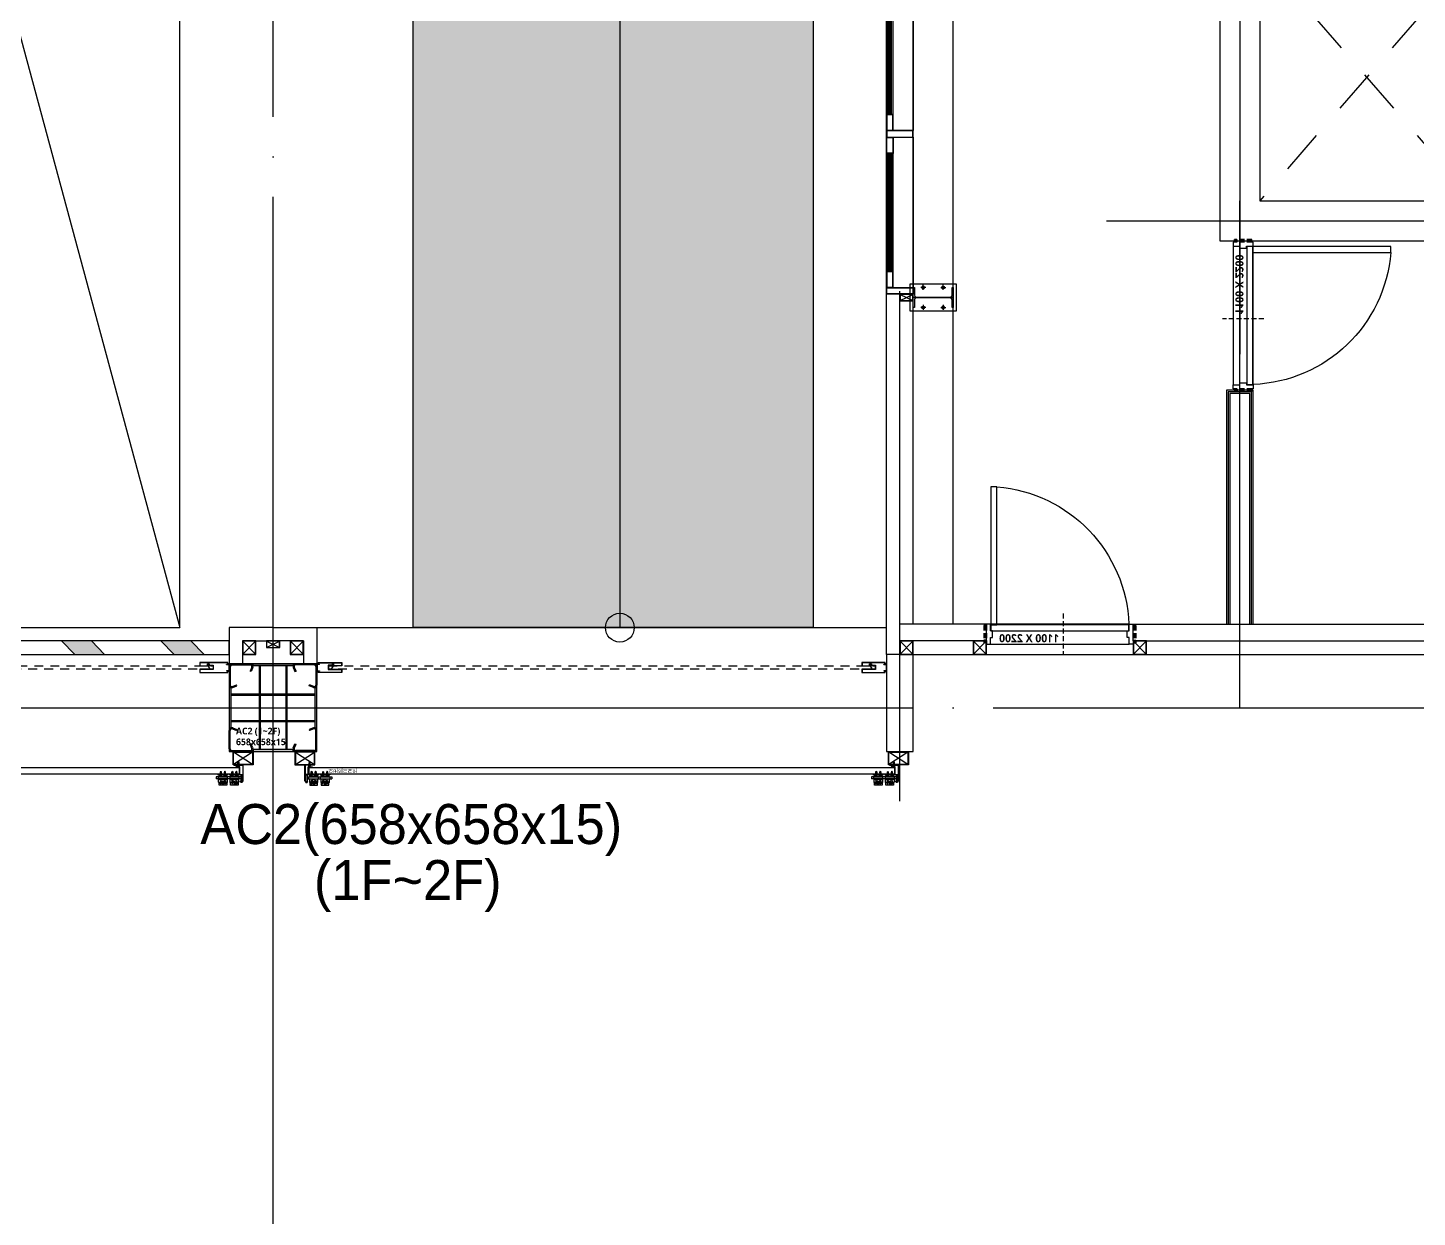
# Model space of a CAD drawing. Header units: millimetres. Extents: x -47382 to 204618, y -51045 to 127155.
# Drawn here: x 67161 to 77579, y 47552 to 56467 of the extents above; entities that cross this region are included whole.
import ezdxf
from ezdxf.enums import TextEntityAlignment as Align

# ---------------------------------------------------------------- set-up
doc = ezdxf.new("R2010")
doc.units = ezdxf.units.MM
doc.header["$LTSCALE"] = 300
doc.header["$MEASUREMENT"] = 0
for name, pattern in [('AF_01_Xref_PLAN_REV_01$0$HID', [2.3, 1.5, -0.8]), ('CEN', [62, 60, -1, 0, -1]), ('HID', [2, 1.1, -0.9]), ('HIDDEN2', [0.1875, 0.125, -0.0625])]:
    doc.linetypes.add(name, pattern=pattern)
doc.layers.get('0').update_dxf_attribs({"linetype": 'CONTINUOUS'})
doc.layers.get('Defpoints').update_dxf_attribs({"color": 153, "linetype": 'CONTINUOUS'})
for name, color, linetype in [('1', 7, 'CONTINUOUS'), ('6', 6, 'CONTINUOUS'), ('A-CEN', 1, 'CEN'), ('A-DOOR', 4, 'CONTINUOUS'), ('A-DOOR-JAMB', 4, 'CONTINUOUS'), ('A-DOOR-SILL', 8, 'CONTINUOUS'), ('A-DOOR-SWING', 8, 'CONTINUOUS'), ('A-FLOR-FLIN-TYP2', 8, 'CONTINUOUS'), ('A-FLOR-GW', 6, 'CONTINUOUS'), ('A-FLOR-PANL', 6, 'CONTINUOUS'), ('A-FLOR-STRA-ETC', 7, 'CONTINUOUS'), ('A-FLOR-STRA-MAIN', 4, 'CONTINUOUS'), ('A-FLOR-STRA-SUB', 9, 'CONTINUOUS'), ('A-FLOR-STUD', 9, 'CONTINUOUS'), ('A-PS-HID', 5, 'HID'), ('A-ST-AXIS-CEN', 252, 'CEN'), ('A-ST-COL', 2, 'CONTINUOUS'), ('A-ST-CONC', 2, 'CONTINUOUS'), ('A-WALL-DRY1', 7, 'CONTINUOUS'), ('A-WIN', 4, 'CONTINUOUS'), ('AA-PARK-CAR4(B)', 5, 'CONTINUOUS'), ('AF_01_Xref_PLAN_REV_01$0$_시설물', 9, 'CONTINUOUS'), ('AF_01_Xref_PLAN_REV_01$0$DF', 7, 'CONTINUOUS'), ('Bound', 9, 'CONTINUOUS'), ('ELE2', 3, 'CONTINUOUS'), ('OVERHEAD DOOR - 1', 4, 'HID'), ('SS-PLATE', 32, 'CONTINUOUS'), ('STEEL', 2, 'CONTINUOUS'), ('XREF-PLAN$0$A-STEEL', 7, 'CONTINUOUS'), ('도크램프', 254, 'CONTINUOUS'), ('방화셔터', 11, 'HID')]:
    doc.layers.add(name, color=color, linetype=linetype)
doc.layers.add('A-ANNO-NPLT', color=129, linetype='CONTINUOUS', plot=False)
doc.layers.add('Defpoint', color=161, linetype='CONTINUOUS', plot=False)
doc.styles.add('AF_01_Xref_PLAN_REV_01$0$TEXT', font='')
doc.styles.add('SH_대대리576', font='NanumGothicBold.ttf')
doc.styles.add('SHP-나눔bo', font='')
doc.styles.add('돋움', font='')
doc.styles.get('AF_01_Xref_PLAN_REV_01$0$TEXT').set_extended_font_data('NanumGothic', bold=True)
doc.styles.get('SHP-나눔bo').set_extended_font_data('NanumGothic', bold=True)
doc.styles.get('돋움').set_extended_font_data('Dotum')

# ---------------------------------------------------------------- blocks, each defined once
blk = doc.blocks.new('_P대형')
at = {"layer": 'AA-PARK-CAR4(B)'}
blk.add_line((-150, -1500), (-3250, -13000), dxfattribs=at)
blk.add_lwpolyline([(-150, -1500), (-150, -13000), (-3250, -13000), (-3250, -1500)], close=True, dxfattribs=at)
blk = doc.blocks.new('AF_01_Xref_PLAN_REV_01$0$OHD-BOLT')
at = {"layer": 'AF_01_Xref_PLAN_REV_01$0$DF', "color": 9}
for p, q in [((-5, -35), (-5, -31)), ((5, -31), (-5, -31)), ((4, -35), (-4, -35)), ((-3, -5), (-3, -9)), ((-3, -10), (-3, -11)), ((-3, -12), (-3, -13)), ((-3, -14), (-3, -15)), ((-3, -15), (-3, -16)), ((-3, -17), (-3, -18)), ((-3, -19), (-3, -20)), ((-3, -21), (-3, -22)), ((-3, -23), (-3, -24)), ((-3, -25), (-3, -26)), ((-3, -26), (-3, -27)), ((-3, -35), (-3, -31)), ((3, -5), (3, -8)), ((3, -9), (3, -10)), ((3, -11), (3, -12)), ((3, -13), (3, -14)), ((3, -15), (3, -16)), ((3, -16), (3, -17)), ((3, -18), (3, -19)), ((3, -20), (3, -21)), ((3, -22), (3, -23)), ((3, -24), (3, -25)), ((3, -26), (3, -27)), ((3, -35), (3, -31)), ((5, -35), (5, -31))]:
    blk.add_line(p, q, dxfattribs=at)
at = {"layer": 'AF_01_Xref_PLAN_REV_01$0$DF', "color": 10}
for p, q in [((4, -8), (-4, -12)), ((-1, -9), (-4, -10)), ((4, -10), (-4, -14)), ((4, -12), (-4, -15)), ((4, -14), (-4, -17)), ((4, -16), (-4, -19)), ((4, -17), (-4, -21)), ((4, -19), (-4, -23)), ((4, -21), (-4, -25)), ((4, -23), (-4, -26)), ((4, -25), (-2, -27))]:
    blk.add_line(p, q, dxfattribs=at)
at = {"layer": 'AF_01_Xref_PLAN_REV_01$0$DF', "color": 9}
for points in [[(-3, -5), (0, 0), (3, -5)], [(3, -7), (-1, -9), (-3, -7), (-1, -5), (0, 0)], [(-3, -10), (-4, -10), (-3, -11)], [(-3, -12), (-4, -12), (-3, -12)], [(-3, -14), (-4, -14), (-3, -14)], [(-3, -16), (-4, -15), (-3, -16)], [(-3, -18), (-4, -17), (-3, -18)], [(-3, -19), (-4, -19), (-3, -20)], [(-3, -21), (-4, -21), (-3, -22)], [(-3, -23), (-4, -23), (-3, -23)], [(-3, -25), (-4, -25), (-3, -25)], [(-3, -27), (-4, -26), (-3, -27)], [(-3, -27), (3, -25), (4, -25), (3, -26), (-1, -27)], [(3, -8), (4, -8), (3, -7)], [(3, -8), (4, -8), (3, -7)], [(3, -10), (4, -10), (3, -9)], [(3, -10), (4, -10), (3, -9)], [(3, -12), (4, -12), (3, -11)], [(3, -12), (4, -12), (3, -11)], [(3, -13), (4, -14), (3, -13)], [(3, -13), (4, -14), (3, -13)], [(3, -15), (4, -16), (3, -15)], [(3, -15), (4, -16), (3, -15)], [(3, -17), (4, -17), (3, -17)], [(3, -17), (4, -17), (3, -17)], [(3, -19), (4, -19), (3, -18)], [(3, -19), (4, -19), (3, -18)], [(3, -21), (4, -21), (3, -20)], [(3, -21), (4, -21), (3, -20)], [(3, -23), (4, -23), (3, -22)], [(3, -23), (4, -23), (3, -22)], [(3, -24), (4, -25), (3, -24)]]:
    blk.add_lwpolyline(points, dxfattribs=at)
for points in [[(-9, -28), (9, -28), (9, -27), (-9, -27)], [(-4, -31), (4, -31), (9, -28), (-9, -28)], [(-4, -12), (-3, -11), (3, -8), (4, -8), (3, -9), (-3, -12)], [(-4, -10), (-3, -9), (-2, -9), (-1, -9), (-2, -9), (-3, -10)], [(-4, -14), (-3, -13), (3, -10), (4, -10), (3, -11), (-3, -14)], [(-4, -15), (-3, -15), (3, -12), (4, -12), (3, -13), (-3, -15)], [(-4, -17), (-3, -16), (3, -14), (4, -14), (3, -15), (-3, -17)], [(-4, -19), (-3, -18), (3, -16), (4, -16), (3, -16), (-3, -19)], [(-4, -21), (-3, -20), (3, -17), (4, -17), (3, -18), (-3, -21)], [(-4, -23), (-3, -22), (3, -19), (4, -19), (3, -20), (-3, -23)], [(-4, -25), (-3, -24), (3, -21), (4, -21), (3, -22), (-3, -25)], [(-4, -26), (-3, -26), (3, -23), (4, -23), (3, -24), (-3, -26)]]:
    blk.add_lwpolyline(points, close=True, dxfattribs=at)
for centre, radius, start, end in [((-4, -33), 1.86, 226.9662, 313.0338), ((0, -28), 7.61, 249.1195, 290.8805), ((4, -33), 1.86, 226.9662, 313.0338)]:
    blk.add_arc(centre, radius, start, end, dxfattribs=at)
blk = doc.blocks.new('AF_01_Xref_PLAN_REV_01$0$OHD-UNIT_01')
at = {"layer": 'AF_01_Xref_PLAN_REV_01$0$DF', "color": 6}
for p, q in [((6, -36), (6, -36)), ((16, -47), (16, -60)), ((16, -47), (16, -60)), ((20, -47), (20, -60)), ((20, -47), (20, -60)), ((30, -53), (30, -79)), ((40, -53), (40, -79)), ((50, -47), (50, -60)), ((50, -47), (50, -60)), ((54, -47), (54, -60)), ((54, -47), (54, -60)), ((64, -36), (64, -36))]:
    blk.add_line(p, q, dxfattribs=at)
for points in [[(0, 0), (70, 0), (70, -2), (0, -2)], [(6, -2), (64, -2), (64, -17), (6, -17)]]:
    blk.add_lwpolyline(points, close=True, dxfattribs=at)
blk.add_lwpolyline([(70, -17, -0.032432), (70, -36), (0, -36, -0.032432), (0, -17)], format="xyb", close=True, dxfattribs=at)
blk.add_lwpolyline([(54, -60), (66, -60), (67, -59), (67, -37, 0.374279), (66, -36), (59, -36), (11, -36), (4, -36, 0.374279), (3, -37), (3, -59)], format="xyb", dxfattribs=at)
for points in [[(16, -59), (3, -59), (4, -60), (16, -60)], [(6, -60), (6, -80), (64, -80), (64, -60)], [(20, -60), (30, -60), (30, -52)], [(30, -59), (20, -59)], [(40, -52), (40, -60), (50, -60)], [(50, -59), (40, -59)], [(67, -59), (54, -59)]]:
    blk.add_lwpolyline(points, dxfattribs=at)
at = {"layer": 'AF_01_Xref_PLAN_REV_01$0$DF', "color": 9}
for points in [[(15, -17), (15, -14), (21, -14), (21, -17)], [(15, -17), (15, -15), (21, -15), (21, -17)], [(15, -60), (15, -70), (21, -70), (21, -60)], [(15, -60), (15, -70), (21, -70), (21, -60)], [(55, -17), (55, -14), (49, -14), (49, -17)], [(55, -17), (55, -15), (49, -15), (49, -17)], [(55, -60), (55, -70), (49, -70), (49, -60)], [(55, -60), (55, -70), (49, -70), (49, -60)]]:
    blk.add_lwpolyline(points, dxfattribs=at)
at = {"layer": 'AF_01_Xref_PLAN_REV_01$0$DF', "color": 6}
for radius in [9, 8.5]:
    blk.add_circle((35, -45), radius, dxfattribs=at)
for centre, radius, start, end in [((18, -47), 2, 0, 180), ((18, -47), 1.8, 0, 180), ((31, -79), 1, 180, 270), ((39, -79), 1, 270, 0), ((52, -47), 2, 0, 180), ((52, -47), 1.8, 0, 180)]:
    blk.add_arc(centre, radius, start, end, dxfattribs=at)
at = {"layer": 'AF_01_Xref_PLAN_REV_01$0$DF'}
blk.add_blockref('AF_01_Xref_PLAN_REV_01$0$OHD-BOLT', (20, 25), dxfattribs=at)
at = {"layer": 'AF_01_Xref_PLAN_REV_01$0$DF', "xscale": -1}
blk.add_blockref('AF_01_Xref_PLAN_REV_01$0$OHD-BOLT', (50, 25), dxfattribs=at)
blk = doc.blocks.new('*U317')
at = {"layer": 'AF_01_Xref_PLAN_REV_01$0$DF', "color": 4}
for p, q in [((10289, 205), (10274, 205)), ((10274, 190), (10274, 205)), ((10288, 190), (10274, 190)), ((10458, 205), (10445, 205)), ((10458, 190), (10445, 190))]:
    blk.add_line(p, q, dxfattribs=at)
at = {"layer": 'AF_01_Xref_PLAN_REV_01$0$DF', "color": 9, "linetype": 'AF_01_Xref_PLAN_REV_01$0$HID'}
for p, q in [((10359, 190), (10288, 190)), ((10359, 205), (10289, 205)), ((10445, 190), (10374, 190)), ((10445, 205), (10375, 205))]:
    blk.add_line(p, q, dxfattribs=at)
at = {"layer": 'AF_01_Xref_PLAN_REV_01$0$DF'}
for p, q in [((10375, 205), (10359, 205)), ((10374, 190), (10359, 190))]:
    blk.add_line(p, q, dxfattribs=at)
at = {"layer": 'AF_01_Xref_PLAN_REV_01$0$DF', "color": 9}
for p, q in [((10545, 96), (10404, 4)), ((10545, 4), (10404, 96))]:
    blk.add_line(p, q, dxfattribs=at)
at = {"layer": 'AF_01_Xref_PLAN_REV_01$0$DF'}
blk.add_lwpolyline([(10475, 221), (10475, 100), (10407, 100), (10407, 102), (10473, 102), (10473, 221), (10475, 221)], dxfattribs=at)
for points in [[(10468, 231), (10458, 231), (10453, 221), (10457, 221), (10460, 228), (10466, 228), (10470, 220), (10470, 174), (10453, 174), (10453, 171), (10473, 171), (10473, 221)], [(10364, 171), (10364, 168), (10284, 168), (10284, 171)], [(10370, 171), (10450, 171), (10450, 114), (10421, 114), (10421, 117), (10446, 117), (10446, 168), (10370, 168)], [(10370, 171), (10370, 168), (10450, 168), (10450, 171)], [(10550, 100), (10400, 100), (10400, 0), (10550, 0)], [(10545, 96), (10404, 96), (10404, 4), (10545, 4)]]:
    blk.add_lwpolyline(points, close=True, dxfattribs=at)
at = {"layer": 'AF_01_Xref_PLAN_REV_01$0$DF', "color": 4}
blk.add_lwpolyline([(10468, 221), (10468, 180, -1), (10458, 180), (10458, 221, -1), (10468, 221)], format="xyb", dxfattribs=at)
blk.add_lwpolyline([(10445, 118), (10445, 168), (-45, 168), (-45, 118)], close=True, dxfattribs=at)
at = {"layer": 'AF_01_Xref_PLAN_REV_01$0$DF', "rotation": 180}
for p in [(10359, 171), (10445, 171)]:
    blk.add_blockref('AF_01_Xref_PLAN_REV_01$0$OHD-UNIT_01', p, dxfattribs=at)
at = {"layer": 'AF_01_Xref_PLAN_REV_01$0$DF', "xscale": -1, "rotation": 180}
blk.add_blockref('AF_01_Xref_PLAN_REV_01$0$OHD-BOLT', (10440, 74), dxfattribs=at)
blk = doc.blocks.new('AF_01_Xref_PLAN_REV_01$0$차량보호대_01')
at = {"layer": 'AF_01_Xref_PLAN_REV_01$0$_시설물'}
for points in [[(91, -100), (191, 0), (-34, 0), (-134, -100)], [(1038, -100), (1138, 0), (912, 0), (812, -100)], [(1712, -100), (1812, 0), (1588, 0), (1488, -100)], [(2388, -100), (2488, 0), (2262, 0), (2162, -100)], [(3062, -100), (3162, 0), (2938, 0), (2838, -100)], [(3738, -100), (3838, 0), (3612, 0), (3512, -100)], [(4412, -100), (4512, 0), (4288, 0), (4188, -100)], [(5088, -100), (5188, 0), (4962, 0), (4862, -100)], [(5762, -100), (5862, 0), (5638, 0), (5538, -100)], [(6438, -100), (6538, 0), (6312, 0), (6212, -100)], [(7113, -100), (7213, 0), (6988, 0), (6888, -100)], [(7788, -100), (7888, 0), (7663, 0), (7563, -100)], [(8463, -100), (8563, 0), (8338, 0), (8238, -100)], [(9138, -100), (9237, 0), (9013, 0), (8913, -100)], [(9884, -100), (9984, 0), (9759, 0), (9659, -100)]]:
    blk.add_hatch(color=253, dxfattribs=at).paths.add_polyline_path(points)
for p, q in [((-134, -100, -103000), (-34, 0, -103000)), ((91, -100, -103000), (191, 0, -103000)), ((812, -100), (912, 0)), ((1038, -100), (1138, 0)), ((1488, -100), (1588, 0)), ((1712, -100), (1812, 0)), ((2162, -100), (2262, 0)), ((2388, -100), (2488, 0)), ((2838, -100), (2938, 0)), ((3062, -100), (3162, 0)), ((3512, -100), (3612, 0)), ((3738, -100), (3838, 0)), ((4188, -100), (4288, 0)), ((4412, -100), (4512, 0)), ((4862, -100), (4962, 0)), ((5088, -100), (5188, 0)), ((5538, -100), (5638, 0)), ((5762, -100), (5862, 0)), ((6212, -100), (6312, 0)), ((6438, -100), (6538, 0)), ((6888, -100), (6988, 0)), ((7113, -100), (7213, 0)), ((7563, -100), (7663, 0)), ((7788, -100), (7888, 0)), ((8238, -100), (8338, 0)), ((8463, -100), (8563, 0)), ((8913, -100), (9013, 0)), ((9138, -100), (9237, 0)), ((9659, -100), (9759, 0)), ((9884, -100), (9984, 0))]:
    blk.add_line(p, q, dxfattribs=at)
at = {"layer": 'AF_01_Xref_PLAN_REV_01$0$_시설물', "color": 6}
blk.add_lwpolyline([(-171, 0), (10171, 0), (10171, -100), (-171, -100)], close=True, dxfattribs=at)
blk = doc.blocks.new('A$C04AA576A')
at = {"layer": 'A-FLOR-GW'}
for p, q in [((10671, 826), (10671, 655)), ((10771, 826, 103000), (10771, 655, 103000))]:
    blk.add_line(p, q, dxfattribs=at)
at = {"layer": 'A-FLOR-GW', "elevation": -103000}
for points in [[(11000, 926), (10671, 926), (10671, 826)], [(10771, 826), (11000, 826)]]:
    blk.add_lwpolyline(points, dxfattribs=at)
at = {"layer": '방화셔터', "linetype": 'HID', "ltscale": 0.2}
for p, q in [((450, 639), (10550, 639)), ((10550, 639), (10550, 614)), ((10550, 614), (450, 614))]:
    blk.add_line(p, q, dxfattribs=at)
at = {"layer": '방화셔터'}
for p, q in [((10509, 652), (10510, 654)), ((10509, 650), (10510, 652)), ((10510, 652), (10509, 652)), ((10509, 648), (10510, 650)), ((10510, 650), (10509, 650)), ((10509, 646), (10510, 648)), ((10510, 648), (10509, 648)), ((10509, 644), (10510, 646)), ((10510, 646), (10509, 646)), ((10512, 644), (10509, 644)), ((10510, 654), (10519, 654)), ((10512, 652), (10517, 652)), ((10512, 652), (10512, 646)), ((10517, 646), (10512, 646)), ((10517, 652), (10517, 646)), ((10520, 644), (10518, 644)), ((10520, 652), (10519, 654)), ((10519, 652), (10520, 652)), ((10520, 650), (10519, 652)), ((10520, 648), (10519, 650)), ((10519, 650), (10520, 650)), ((10519, 648), (10520, 648)), ((10520, 646), (10519, 648)), ((10520, 644), (10519, 646)), ((10519, 646), (10520, 646)), ((10651, 650), (10651, 652)), ((10671, 652), (10671, 654)), ((10671, 652), (10671, 654)), ((10651, 602), (10651, 600)), ((10671, 600), (10671, 599)), ((10671, 600), (10671, 599))]:
    blk.add_line(p, q, dxfattribs=at)
for points in [[(10671, 654), (10661, 654), (10661, 664), (10450, 664), (10450, 639), (10510, 639), (10510, 654), (10520, 654), (10520, 644), (10550, 644), (10550, 614), (10450, 614), (10450, 589), (10661, 589), (10661, 599), (10671, 599)], [(10671, 652), (10660, 652), (10660, 662), (10452, 662), (10452, 640), (10508, 640), (10508, 655), (10521, 655), (10521, 645), (10552, 645), (10552, 612), (10452, 612), (10452, 590), (10660, 590), (10660, 600), (10671, 600)], [(10651, 652), (10651, 652), (10671, 652), (10671, 600), (10651, 600)], [(10651, 650), (10669, 650), (10669, 602), (10651, 602)]]:
    blk.add_lwpolyline(points, dxfattribs=at)
for centre, radius, start, end in [((10512, 644), 0.5, 0, 180), ((10553, 648), 40, 185.838, 222.0129), ((10517, 644), 0.5, 0, 180), ((10552, 642), 35.2, 178.1243, 216.6903), ((10525, 622), 2, 219.9712, 0), ((10525, 622), 1, 229.239, 0), ((10526, 622), 0.5, 0, 180)]:
    blk.add_arc(centre, radius, start, end, dxfattribs=at)
at = {"layer": 'AA-PARK-CAR4(B)', "xscale": -1}
blk.add_blockref('_P대형', (7050, 13926, -103000), dxfattribs=at)
at = {"layer": 'AF_01_Xref_PLAN_REV_01$0$_시설물', "xscale": -1, "rotation": 180}
blk.add_blockref('AF_01_Xref_PLAN_REV_01$0$차량보호대_01', (500, 726), dxfattribs=at)
at = {"layer": 'OVERHEAD DOOR - 1', "xscale": -1, "rotation": 180}
blk.add_blockref('*U317', (300, -3), dxfattribs=at)
blk = doc.blocks.new('A$C0e376f74')
at = {"layer": 'A-ANNO-NPLT', "linetype": 'HIDDEN2'}
for p, q in [((525, 230), (525, -80)), ((-20, 140), (-20, 10)), ((0, 140), (-20, 140)), ((0, 120), (-20, 120)), ((-10, 140), (-10, 10)), ((0, 140), (0, 10)), ((1100, 140), (1120, 140)), ((1100, 140), (1100, 10)), ((1100, 120), (1120, 120)), ((1110, 140), (1110, 10)), ((1120, 140), (1120, 10)), ((0, 30), (-20, 30)), ((0, 10), (-20, 10)), ((1100, 30), (1120, 30)), ((1100, 10), (1120, 10))]:
    blk.add_line(p, q, dxfattribs=at)
at = {"layer": 'A-ANNO-NPLT', "linetype": 'ByBlock'}
blk.add_lwpolyline([(1067, 102), (33, 102), (33, 147), (1067, 147)], close=True, dxfattribs=at)
at = {"layer": 'A-DOOR', "linetype": 'ByBlock'}
blk.add_lwpolyline([(1067, 1181), (1067, 147), (1022, 147), (1022, 1181)], close=True, dxfattribs=at)
at = {"layer": 'A-DOOR-JAMB'}
for points in [[(0, 20), (0, 0), (30, 0), (30, 50), (45, 50), (45, 100), (30, 100), (30, 150), (0, 150), (0, 130)], [(1100, 20), (1100, 0), (1070, 0), (1070, 50), (1055, 50), (1055, 100), (1070, 100), (1070, 150), (1100, 150), (1100, 130)]]:
    blk.add_lwpolyline(points, dxfattribs=at)
at = {"layer": 'A-DOOR-SILL'}
for p, q in [((30, 150), (1070, 150)), ((1070, 0), (30, 0))]:
    blk.add_line(p, q, dxfattribs=at)
at = {"layer": 'A-DOOR-SWING'}
blk.add_arc((1107, 109), 1075, 94.5299, 177.8035, dxfattribs=at)
at = {"layer": 'A-ANNO-NPLT', "linetype": 'ByBlock', "style": 'SHP-나눔bo'}
blk.add_text('1100 X 2200', height=60, dxfattribs=at).set_placement((781, 16), align=Align.CENTER)
blk = doc.blocks.new('XR-평면도$0$DOOR_1000')
at = {"layer": 'A-DOOR', "xscale": -1, "rotation": 1.297666310037115e-12}
blk.add_blockref('A$C0e376f74', (1100, 0), dxfattribs=at)
blk = doc.blocks.new('XREF-PLAN$0$각-100X100')
at = {"layer": 'XREF-PLAN$0$A-STEEL', "color": 1}
for p, q in [((-47.7, -47.7), (47.7, 47.7)), ((-47.7, 47.7), (47.7, -47.7))]:
    blk.add_line(p, q, dxfattribs=at)
at = {"layer": 'XREF-PLAN$0$A-STEEL'}
blk.add_lwpolyline([(-50, -50), (50, -50), (50, 50), (-50, 50)], close=True, dxfattribs=at)
at = {"layer": 'XREF-PLAN$0$A-STEEL', "color": 8}
blk.add_lwpolyline([(-47.7, -47.7), (47.7, -47.7), (47.7, 47.7), (-47.7, 47.7)], close=True, dxfattribs=at)
blk = doc.blocks.new('A$C5B7E0480')
at = {"layer": 'XREF-PLAN$0$A-STEEL', "color": 1}
for p, q in [((2, 2, -103000), (98, 48, -103000)), ((2, 48, -103000), (98, 2, -103000))]:
    blk.add_line(p, q, dxfattribs=at)
at = {"layer": 'XREF-PLAN$0$A-STEEL', "elevation": -103000}
blk.add_lwpolyline([(0, 0), (100, 0), (100, 50), (0, 50)], close=True, dxfattribs=at)
at = {"layer": 'XREF-PLAN$0$A-STEEL', "color": 8, "elevation": -103000}
blk.add_lwpolyline([(2, 2), (98, 2), (98, 48), (2, 48)], close=True, dxfattribs=at)
blk = doc.blocks.new('A$Ce0defec1')
at = {"layer": 'A-ANNO-NPLT', "linetype": 'HIDDEN2'}
for p, q in [((-120, 720), (-120, 700)), ((-120, 720), (0, 720)), ((-120, 710), (0, 710)), ((-120, 700), (0, 700)), ((-110, 720), (-110, 700)), ((-20, 720), (-20, 700)), ((0, 720), (0, 700)), ((-160, 350), (78, 350)), ((-120, 0), (-120, -20)), ((-120, 0), (0, 0)), ((-110, 0), (-110, -20)), ((-20, 0), (-20, -20)), ((0, 0), (0, -20)), ((-120, -10), (0, -10)), ((-120, -20), (0, -20))]:
    blk.add_line(p, q, dxfattribs=at)
at = {"layer": 'A-ANNO-NPLT', "linetype": 'ByBlock'}
blk.add_lwpolyline([(-120, 677), (-85, 677), (-85, 23), (-120, 23)], close=True, dxfattribs=at)
at = {"layer": 'A-DOOR', "linetype": 'ByBlock'}
for p, q in [((-582, 215), (-120, 677)), ((-561, 192), (-98, 655)), ((-120, 677), (-120, 700)), ((-120, 700), (0, 700)), ((-120, 677), (-98, 655)), ((-85, 677), (-120, 677)), ((-85, 665), (-85, 677)), ((0, 665), (-85, 665)), ((0, 700), (0, 665))]:
    blk.add_line(p, q, dxfattribs=at)
blk.add_lwpolyline([(-582, 215), (-561, 192)], dxfattribs=at)
at = {"layer": 'A-DOOR-JAMB'}
for p, q in [((-85, 23), (-120, 23)), ((-120, 23), (-120, 0)), ((-110, 0), (0, 0)), ((-85, 35), (-85, 23)), ((0, 35), (-85, 35)), ((0, 0), (0, 35))]:
    blk.add_line(p, q, dxfattribs=at)
at = {"layer": 'A-DOOR-SILL'}
blk.add_line((0, 18), (0, 665), dxfattribs=at)
at = {"layer": 'A-DOOR-SWING'}
blk.add_arc((-117, 691), 668, 228.3916, 269.7655, dxfattribs=at)
at = {"layer": 'A-ANNO-NPLT', "linetype": 'ByBlock', "style": 'SHP-나눔bo'}
blk.add_text('700X1800', height=45, rotation=90, dxfattribs=at).set_placement((-30, 502), align=Align.CENTER)
blk = doc.blocks.new('XR-평면도$0$8F-PLAN$0$arrow2')
at = {"color": 8}
blk.add_lwpolyline([(-0.002, 0.87), (0.738, 0), (-0.002, -0.87), (0.15, -1), (1, 0), (0.15, 1)], close=True, dxfattribs=at)
for points in [[(-0.002, 0.87), (0.15, 1), (0.738, 0), (1, 0)], [(0.738, 0), (1, 0), (-0.002, -0.87), (0.15, -1)]]:
    blk.add_solid(points, dxfattribs=at)
blk = doc.blocks.new('12')
at = {"layer": 'A-CEN'}
for p, q in [((-3350, 850), (-3350, -9450)), ((-150, -12100), (-150, 850)), ((850, -150), (-4350, -150)), ((-1500, -9450), (-1500, -6050)), ((-4350, -6350), (850, -6350)), ((-4350, -8450), (850, -8450))]:
    blk.add_line(p, q, dxfattribs=at)
at = {"layer": 'A-FLOR-FLIN-TYP2'}
for p, q in [((-2750, -6450), (-2050, -6450)), ((-1198, -6450), (-500, -6450))]:
    blk.add_line(p, q, dxfattribs=at)
at = {"layer": 'A-FLOR-STRA-ETC'}
for p, q in [((-2550, -3300), (-2550, -1125)), ((-950, -1125), (-2550, -1125)), ((-950, -3570), (-950, -1125)), ((-950, -4920), (-950, -4110))]:
    blk.add_line(p, q, dxfattribs=at)
at = {"layer": 'A-FLOR-STRA-ETC', "const_width": 75}
for points in [[(-2550, -3337, -1), (-2550, -3262, -1)], [(-950, -4957, -1), (-950, -4882, -1)]]:
    blk.add_lwpolyline(points, format="xyb", close=True, dxfattribs=at)
at = {"layer": 'A-FLOR-STRA-ETC'}
blk.add_lwpolyline([(-1943, -4110), (-1004, -3852), (-950, -4069), (-950, -3611), (-897, -3825), (-57, -3568)], dxfattribs=at)
at = {"layer": 'A-FLOR-STRA-MAIN'}
for p, q in [((-1900, -1950), (-3200, -1950)), ((-1800, -1950), (-1850, -1950)), ((-1650, -1950), (-1700, -1950)), ((-300, -1950), (-1600, -1950)), ((-1900, -2220), (-3200, -2220)), ((-1800, -2220), (-1850, -2220)), ((-1650, -2220), (-1700, -2220)), ((-300, -2220), (-1600, -2220)), ((-1900, -2490), (-3200, -2490)), ((-1800, -2490), (-1850, -2490)), ((-1650, -2490), (-1700, -2490)), ((-300, -2490), (-1600, -2490)), ((-1900, -2760), (-3200, -2760)), ((-1800, -2760), (-1850, -2760)), ((-1650, -2760), (-1700, -2760)), ((-300, -2760), (-1600, -2760)), ((-1900, -3030), (-3200, -3030)), ((-1800, -3030), (-1850, -3030)), ((-1650, -3030), (-1700, -3030)), ((-300, -3030), (-1600, -3030)), ((-1900, -3300), (-3200, -3300)), ((-1800, -3300), (-1850, -3300)), ((-1650, -3300), (-1700, -3300)), ((-300, -3300), (-1600, -3300)), ((-1650, -3570), (-1700, -3570)), ((-300, -3570), (-1600, -3570)), ((-1650, -3840), (-1700, -3840)), ((-300, -3840), (-1600, -3840)), ((-1650, -4110), (-1700, -4110)), ((-300, -4110), (-1600, -4110)), ((-1650, -4380), (-1700, -4380)), ((-300, -4380), (-1600, -4380)), ((-1650, -4650), (-1700, -4650)), ((-300, -4650), (-1600, -4650)), ((-1650, -4920), (-1700, -4920)), ((-300, -4920), (-1600, -4920))]:
    blk.add_line(p, q, dxfattribs=at)
blk.add_lwpolyline([(-1800, -4920), (-1700, -4920), (-1700, -1950), (-1800, -1950)], close=True, dxfattribs=at)
at = {"layer": 'A-FLOR-STRA-SUB'}
for points in [[(-1600, -5020), (-1900, -5020), (-1900, -1850), (-1600, -1850)], [(-1650, -4970), (-1850, -4970), (-1850, -1900), (-1650, -1900)]]:
    blk.add_lwpolyline(points, close=True, dxfattribs=at)
at = {"layer": 'A-FLOR-STRA-SUB', "color": 250}
for points in [[(-2000, -1950), (-2000, -1980), (-3100, -1980), (-3100, -1950)], [(-400, -1950), (-400, -1920), (-1500, -1920), (-1500, -1950)], [(-2000, -2220), (-2000, -2250), (-3100, -2250), (-3100, -2220)], [(-400, -2220), (-400, -2190), (-1500, -2190), (-1500, -2220)], [(-2000, -2490), (-2000, -2520), (-3100, -2520), (-3100, -2490)], [(-400, -2490), (-400, -2460), (-1500, -2460), (-1500, -2490)], [(-2000, -2760), (-2000, -2790), (-3100, -2790), (-3100, -2760)], [(-400, -2760), (-400, -2730), (-1500, -2730), (-1500, -2760)], [(-400, -3030), (-400, -3000), (-1500, -3000), (-1500, -3030)], [(-2000, -3030), (-2000, -3060), (-3100, -3060), (-3100, -3030)], [(-2000, -3300), (-2000, -3330), (-3100, -3330), (-3100, -3300)], [(-400, -3300), (-400, -3270), (-1500, -3270), (-1500, -3300)], [(-400, -3570), (-400, -3540), (-1500, -3540), (-1500, -3570)], [(-400, -3840), (-400, -3810), (-1500, -3810), (-1500, -3840)], [(-400, -4110), (-400, -4080), (-1500, -4080), (-1500, -4110)], [(-400, -4380), (-400, -4350), (-1500, -4350), (-1500, -4380)], [(-400, -4650), (-400, -4620), (-1500, -4620), (-1500, -4650)], [(-400, -4920), (-400, -4890), (-1500, -4890), (-1500, -4920)]]:
    blk.add_lwpolyline(points, dxfattribs=at)
at = {"layer": 'A-PS-HID'}
for p, q in [((-3200, -6450), (-1600, -8300)), ((-1600, -6450), (-3200, -8300)), ((-300, -6450), (-1400, -8300)), ((-1400, -6450), (-300, -8300))]:
    blk.add_line(p, q, dxfattribs=at)
at = {"layer": 'A-ST-CONC'}
for p, q in [((-3500, 0), (0, 0)), ((-3500, 0), (-3500, -4990)), ((0, -8600), (0, 0)), ((-3200, -300), (-300, -300)), ((-3200, -300), (-3200, -4990)), ((-300, -8300), (-300, -300)), ((-3200, -4990), (-3500, -4990)), ((-3500, -6110), (-3500, -8600)), ((-3200, -6110), (-3500, -6110)), ((-3200, -6110), (-3200, -8300)), ((-3200, -8300), (-300, -8300)), ((-3500, -8600), (0, -8600))]:
    blk.add_line(p, q, dxfattribs=at)
at = {"layer": 'A-WALL-DRY1'}
for p, q in [((-3200, -6250), (-2750, -6250)), ((-2750, -6250), (-2750, -6450)), ((-2050, -6250), (-1200, -6250)), ((-2050, -6250), (-2050, -6450)), ((-1200, -6250), (-1200, -6450)), ((-500, -6250), (-500, -6450)), ((-500, -6250), (-300, -6250)), ((-3200, -6262), (-2762, -6262)), ((-3200, -6275), (-2775, -6275)), ((-2775, -6275), (-2775, -6425)), ((-2762, -6262), (-2762, -6438)), ((-2038, -6262), (-1212, -6262)), ((-2038, -6262), (-2038, -6438)), ((-2025, -6275), (-1225, -6275)), ((-2025, -6275), (-2025, -6425)), ((-1225, -6275), (-1225, -6425)), ((-1212, -6262), (-1212, -6438)), ((-488, -6262), (-488, -6438)), ((-488, -6262), (-300, -6262)), ((-475, -6275), (-475, -6425)), ((-475, -6275), (-300, -6275)), ((-3200, -6425), (-2775, -6425)), ((-3200, -6438), (-2762, -6438)), ((-3200, -6450), (-2750, -6450)), ((-2050, -6450), (-1200, -6450)), ((-2038, -6438), (-1212, -6438)), ((-2025, -6425), (-1225, -6425)), ((-1600, -8300), (-1600, -6450)), ((-1588, -8300), (-1588, -6450)), ((-1575, -8300), (-1575, -6450)), ((-1425, -8300), (-1425, -6450)), ((-1412, -8300), (-1412, -6450)), ((-1400, -8300), (-1400, -6450)), ((-500, -6450), (-300, -6450)), ((-488, -6438), (-300, -6438)), ((-475, -6425), (-300, -6425))]:
    blk.add_line(p, q, dxfattribs=at)
at = {"layer": 'A-DOOR', "xscale": -1, "rotation": 89.99999999999982}
blk.add_blockref('A$C0e376f74', (-3350, -5000), dxfattribs=at)
at = {"layer": 'A-DOOR', "rotation": 270}
for p in [(-2750, -6370), (-1200, -6370)]:
    blk.add_blockref('A$Ce0defec1', p, dxfattribs=at)
at = {"layer": 'A-FLOR-STRA-ETC', "extrusion": (0, 0, -1), "xscale": 166.9148302599861, "yscale": 167.8920954242349, "zscale": -166.9148302599861, "rotation": 270.0000170093786}
blk.add_blockref('XR-평면도$0$8F-PLAN$0$arrow2', (950, -3403), dxfattribs=at)
at = {"layer": 'A-FLOR-STRA-ETC', "xscale": 166.9148302599861, "yscale": 167.8920954242349, "zscale": 166.9148302599861, "rotation": 90.00001700937857}
blk.add_blockref('XR-평면도$0$8F-PLAN$0$arrow2', (-950, -4277), dxfattribs=at)
blk = doc.blocks.new('A$C284E115B')
at = {"layer": 'A-FLOR-STUD'}
for p, q in [((2, 48, -103000), (98, 2, -103000)), ((2, 2, -103000), (98, 48, -103000))]:
    blk.add_line(p, q, dxfattribs=at)
at = {"layer": 'A-FLOR-STUD', "elevation": -103000}
for points in [[(0, 50), (100, 50), (100, 0), (0, 0)], [(2, 48), (98, 48), (98, 2), (2, 2)]]:
    blk.add_lwpolyline(points, close=True, dxfattribs=at)
blk = doc.blocks.new('BOLT')
at = {"layer": '1', "color": 251}
for p, q in [((-21, 0), (21, 0)), ((0, -21), (0, 21))]:
    blk.add_line(p, q, dxfattribs=at)
at = {"layer": '6', "color": 251}
blk.add_circle((0, 0), 11, dxfattribs=at)
blk = doc.blocks.new('WC2_BP')
at = {"layer": 'SS-PLATE', "color": 251, "ltscale": 0.05}
blk.add_lwpolyline([(-175, -100), (175, -100), (175, 100), (-175, 100)], close=True, dxfattribs=at)
at = {"linetype": 'HID', "yscale": 0.909090909090909, "zscale": 0.909090909090909}
for p, xscale in [((-75, 75), -0.909090909090909), ((75, 75), 0.909090909090909)]:
    blk.add_blockref('BOLT', p, dxfattribs=dict(at, xscale=xscale))
at = {"linetype": 'HID', "yscale": 0.909090909090909, "zscale": 0.909090909090909, "rotation": 180}
for p, xscale in [((-75, -75), 0.909090909090909), ((75, -75), -0.909090909090909)]:
    blk.add_blockref('BOLT', p, dxfattribs=dict(at, xscale=xscale))
blk = doc.blocks.new('H-300X150X6_5X9')
at = {"layer": 'Defpoint'}
for p, q in [((0, -150), (0, 150)), ((-3.25, 0), (3.25, 0))]:
    blk.add_line(p, q, dxfattribs=at)
at = {"layer": 'STEEL'}
blk.add_lwpolyline([(-75, -150), (-75, -141), (-16.25, -141, 0.41421356), (-3.25, -128), (-3.25, 128, 0.41421356), (-16.25, 141), (-75, 141), (-75, 150), (75, 150), (75, 141), (16.25, 141, 0.41421356), (3.25, 128), (3.25, -128, 0.41421356), (16.25, -141), (75, -141), (75, -150)], format="xyb", close=True, dxfattribs=at)
at = {"layer": 'SS-PLATE', "color": 251, "ltscale": 0.05, "rotation": 90}
blk.add_blockref('WC2_BP', (0, 0), dxfattribs=at)
blk = doc.blocks.new('A$C2E56680A')
blk.add_blockref('A$C284E115B', (0, 50))
at = {"layer": 'STEEL', "xscale": -1, "rotation": 90.00000000000006}
blk.add_blockref('H-300X150X6_5X9', (250, 75, -103000), dxfattribs=at)
blk = doc.blocks.new('사무실창_01')
at = {"layer": 'A-WIN'}
for p, q in [((508391, 325837), (508391, 326962)), ((508191, 326842), (508191, 325957)), ((508199, 325957), (508199, 326842)), ((508207, 325957), (508207, 326842)), ((508219, 325957), (508219, 326842)), ((508227, 325957), (508227, 326842)), ((508241, 326842), (508241, 325957)), ((508391, 324662), (508391, 325787)), ((508191, 325667), (508191, 324782)), ((508199, 325667), (508199, 324782)), ((508207, 325667), (508207, 324782)), ((508219, 325667), (508219, 324782)), ((508227, 325667), (508227, 324782)), ((508241, 325667), (508241, 324782))]:
    blk.add_line(p, q, dxfattribs=at)
for points in [[(508391, 326962), (508391, 327012), (508191, 327012), (508191, 326962), (508391, 326962)], [(508241, 326962), (508241, 326842), (508191, 326842), (508191, 326962), (508241, 326962)], [(508193, 327010), (508193, 326964), (508389, 326964), (508389, 327010), (508193, 327010)], [(508193, 326844), (508193, 326960), (508239, 326960), (508239, 326844), (508193, 326844)], [(508191, 325837), (508391, 325837), (508391, 325787), (508191, 325787), (508191, 325837)], [(508241, 325787), (508241, 325667), (508191, 325667), (508191, 325787), (508241, 325787)], [(508193, 325669), (508193, 325785), (508239, 325785), (508239, 325669), (508193, 325669)], [(508191, 324662), (508391, 324662), (508391, 324612), (508191, 324612), (508191, 324662)]]:
    blk.add_lwpolyline(points, dxfattribs=at)
for points in [[(508241, 325957), (508191, 325957), (508191, 325837), (508241, 325837)], [(508239, 325955), (508193, 325955), (508193, 325839), (508239, 325839)], [(508193, 325835), (508389, 325835), (508389, 325789), (508193, 325789), (508193, 325835)], [(508241, 324782), (508191, 324782), (508191, 324662), (508241, 324662)], [(508239, 324780), (508193, 324780), (508193, 324664), (508239, 324664)], [(508193, 324660), (508389, 324660), (508389, 324614), (508193, 324614), (508193, 324660)]]:
    blk.add_lwpolyline(points, close=True, dxfattribs=at)
blk = doc.blocks.new('*U|REF|REF260')
at = {"layer": 'AF_01_Xref_PLAN_REV_01$0$DF', "color": 4}
for p, q in [((-58, 205), (-45, 205)), ((-58, 190), (-45, 190)), ((111, 205), (126, 205)), ((112, 190), (126, 190)), ((126, 190), (126, 205)), ((4189, 205), (4174, 205)), ((4174, 190), (4174, 205)), ((4188, 190), (4174, 190)), ((4358, 205), (4345, 205)), ((4358, 190), (4345, 190))]:
    blk.add_line(p, q, dxfattribs=at)
at = {"layer": 'AF_01_Xref_PLAN_REV_01$0$DF', "color": 9, "linetype": 'AF_01_Xref_PLAN_REV_01$0$HID'}
for p, q in [((-45, 205), (25, 205)), ((-45, 190), (26, 190)), ((41, 205), (111, 205)), ((41, 190), (112, 190)), ((4259, 190), (4188, 190)), ((4259, 205), (4189, 205)), ((4345, 190), (4274, 190)), ((4345, 205), (4275, 205))]:
    blk.add_line(p, q, dxfattribs=at)
at = {"layer": 'AF_01_Xref_PLAN_REV_01$0$DF'}
for p, q in [((25, 205), (41, 205)), ((26, 190), (41, 190)), ((4275, 205), (4259, 205)), ((4274, 190), (4259, 190))]:
    blk.add_line(p, q, dxfattribs=at)
at = {"layer": 'AF_01_Xref_PLAN_REV_01$0$DF', "color": 9}
for p, q in [((-146, 96), (-4, 4)), ((-146, 4), (-4, 96)), ((4446, 96), (4304, 4)), ((4446, 4), (4304, 96))]:
    blk.add_line(p, q, dxfattribs=at)
at = {"layer": 'AF_01_Xref_PLAN_REV_01$0$DF'}
for points in [[(-75, 221), (-75, 100), (-8, 100), (-8, 102), (-73, 102), (-73, 221), (-75, 221)], [(4375, 221), (4375, 100), (4308, 100), (4308, 102), (4373, 102), (4373, 221), (4375, 221)]]:
    blk.add_lwpolyline(points, dxfattribs=at)
for points in [[(-68, 231), (-58, 231), (-53, 221), (-57, 221), (-60, 228), (-66, 228), (-70, 220), (-70, 174), (-53, 174), (-53, 171), (-73, 171), (-73, 221)], [(4368, 231), (4358, 231), (4353, 221), (4357, 221), (4360, 228), (4366, 228), (4370, 220), (4370, 174), (4353, 174), (4353, 171), (4373, 171), (4373, 221)], [(30, 171), (-50, 171), (-50, 114), (-21, 114), (-21, 117), (-46, 117), (-46, 168), (30, 168)], [(30, 171), (30, 168), (-50, 168), (-50, 171)], [(36, 171), (36, 168), (116, 168), (116, 171)], [(4264, 171), (4264, 168), (4184, 168), (4184, 171)], [(4270, 171), (4350, 171), (4350, 114), (4321, 114), (4321, 117), (4346, 117), (4346, 168), (4270, 168)], [(4270, 171), (4270, 168), (4350, 168), (4350, 171)], [(-150, 100), (0, 100), (0, 0), (-150, 0)], [(-146, 96), (-4, 96), (-4, 4), (-146, 4)], [(4450, 100), (4300, 100), (4300, 0), (4450, 0)], [(4446, 96), (4304, 96), (4304, 4), (4446, 4)]]:
    blk.add_lwpolyline(points, close=True, dxfattribs=at)
at = {"layer": 'AF_01_Xref_PLAN_REV_01$0$DF', "color": 4}
for points in [[(-68, 221), (-68, 180, 1), (-58, 180), (-58, 221, 1), (-68, 221)], [(4368, 221), (4368, 180, -1), (4358, 180), (4358, 221, -1), (4368, 221)]]:
    blk.add_lwpolyline(points, format="xyb", dxfattribs=at)
blk.add_lwpolyline([(4345, 118), (4345, 168), (-45, 168), (-45, 118)], close=True, dxfattribs=at)
at = {"layer": 'AF_01_Xref_PLAN_REV_01$0$DF', "xscale": -1, "rotation": 180}
for name, p in [('AF_01_Xref_PLAN_REV_01$0$OHD-UNIT_01', (-45, 171)), ('AF_01_Xref_PLAN_REV_01$0$OHD-UNIT_01', (41, 171)), ('AF_01_Xref_PLAN_REV_01$0$OHD-BOLT', (4340, 74))]:
    blk.add_blockref(name, p, dxfattribs=at)
at = {"layer": 'AF_01_Xref_PLAN_REV_01$0$DF', "rotation": 180}
for name, p in [('AF_01_Xref_PLAN_REV_01$0$OHD-UNIT_01', (4259, 171)), ('AF_01_Xref_PLAN_REV_01$0$OHD-UNIT_01', (4345, 171)), ('AF_01_Xref_PLAN_REV_01$0$OHD-BOLT', (-40, 74))]:
    blk.add_blockref(name, p, dxfattribs=at)
at = {"layer": 'Defpoints', "style": 'AF_01_Xref_PLAN_REV_01$0$TEXT'}
blk.add_text('오버헤드도어', height=28, dxfattribs=at).set_placement((101, 143), align=Align.MIDDLE_LEFT)
blk = doc.blocks.new('AC2 (1~2f)')
for points in [[(199, 678), (499, 678), (499, 663), (199, 663)], [(20, 499), (20, 199), (35, 199), (35, 499)], [(678, 199), (678, 499), (663, 499), (663, 199)], [(199, 20), (499, 20), (499, 35), (199, 35)]]:
    blk.add_hatch(color=9).paths.add_polyline_path(points)
for p, q in [((244, 665), (244, 33)), ((253, 665), (253, 33)), ((444, 665), (444, 33)), ((453, 665), (453, 33)), ((33, 453), (665, 453)), ((33, 444), (665, 444)), ((33, 254), (665, 254)), ((33, 245), (665, 245))]:
    blk.add_line(p, q)
at = {"color": 8, "linetype": 'Continuous'}
for points in [[(199, 678), (499, 678), (499, 663), (199, 663)], [(20, 499), (20, 199), (35, 199), (35, 499)], [(678, 199), (678, 499), (663, 499), (663, 199)], [(199, 20), (499, 20), (499, 35), (199, 35)]]:
    blk.add_lwpolyline(points, close=True, dxfattribs=at)
at = {"layer": 'A-ST-COL'}
for p, q in [((20, 658), (20, 519)), ((28, 658), (28, 519)), ((40, 678), (179, 678)), ((40, 670), (179, 670)), ((190, 654), (177, 623)), ((198, 651), (185, 620)), ((500, 651), (513, 620)), ((508, 654), (521, 623)), ((658, 678), (519, 678)), ((658, 670), (519, 670)), ((670, 658), (670, 519)), ((678, 658), (678, 519)), ((185, 620), (177, 623)), ((513, 620), (521, 623)), ((44, 508), (75, 521)), ((47, 500), (78, 513)), ((78, 513), (75, 521)), ((620, 513), (623, 521)), ((651, 500), (620, 513)), ((654, 508), (623, 521)), ((20, 40), (20, 179)), ((28, 40), (28, 179)), ((44, 190), (75, 177)), ((47, 198), (78, 185)), ((78, 185), (75, 177)), ((651, 198), (620, 185)), ((620, 185), (623, 177)), ((654, 190), (623, 177)), ((670, 40), (670, 179)), ((678, 40), (678, 179)), ((40, 28), (179, 28)), ((40, 20), (179, 20)), ((185, 78), (177, 75)), ((190, 44), (177, 75)), ((198, 47), (185, 78)), ((500, 47), (513, 78)), ((508, 44), (521, 75)), ((513, 78), (521, 75)), ((658, 28), (519, 28)), ((658, 20), (519, 20))]:
    blk.add_line(p, q, dxfattribs=at)
for centre, radius, start, end in [((40, 658), 20, 90, 180), ((40, 658), 12, 90, 180), ((179, 658), 20, 340, 90), ((179, 658), 12, 340, 90), ((519, 658), 20, 90, 200), ((519, 658), 12, 90, 200), ((658, 658), 20, 0, 90), ((658, 658), 12, 0, 90), ((40, 519), 20, 180, 290), ((40, 519), 12, 180, 290), ((658, 519), 20, 250, 0), ((658, 519), 12, 250, 0), ((40, 179), 20, 70, 180), ((40, 179), 12, 70, 180), ((658, 179), 20, 0, 110), ((658, 179), 12, 0, 110), ((40, 40), 20, 180, 270), ((40, 40), 12, 180, 270), ((179, 40), 20, 270, 20), ((179, 40), 12, 270, 20), ((519, 40), 20, 160, 270), ((519, 40), 12, 160, 270), ((658, 40), 20, 270, 0), ((658, 40), 12, 270, 0)]:
    blk.add_arc(centre, radius, start, end, dxfattribs=at)
at = {"layer": 'Bound', "color": 9, "linetype": 'Continuous'}
for p, q in [((678, 678), (20, 678)), ((20, 678), (20, 20)), ((678, 20), (678, 678)), ((20, 20), (678, 20))]:
    blk.add_line(p, q, dxfattribs=at)
at = {"layer": 'Defpoint'}
for p, q in [((349, 0), (349, 698)), ((0, 349), (698, 349))]:
    blk.add_line(p, q, dxfattribs=at)
at = {"layer": 'Defpoint', "linetype": 'Continuous', "style": 'SH_대대리576'}
for s, p in [('AC2 (1~2F)', (71, 174)), ('658x658x15', (71, 93))]:
    blk.add_text(s, height=50, dxfattribs=at).set_placement(p, align=Align.MIDDLE_LEFT)
blk = doc.blocks.new('ACT 지상1층구조평면도')
blk.add_blockref('AC2 (1~2f)', (116033, 102067))

msp = doc.modelspace()

# ---------------------------------------------------------------- hatches: boundary and pattern name
at = {"layer": '도크램프'}
h = msp.add_hatch(color=256, dxfattribs=at)
h.dxf.hatch_style = 1
h.paths.add_polyline_path([(73050, 51971), (73050, 61971), (70050, 61971), (70050, 51971)])

# ---------------------------------------------------------------- linework, layer by layer
msp.add_line((69329, 51971), (73600, 51971))
at = {"layer": 'A-CEN'}
for p, q in [((76250, 51371), (76250, 55171)), ((73700, 50671), (73700, 54494)), ((73700, 50671), (73700, 54494)), ((73700, 50671), (73700, 54494)), ((73700, 50671), (73700, 54494))]:
    msp.add_line(p, q, dxfattribs=at)
at = {"layer": 'A-FLOR-FLIN-TYP2'}
for p, q in [((73800, 51996), (73800, 59491)), ((74100, 51996), (74100, 59491)), ((73800, 51771), (79671, 51771))]:
    msp.add_line(p, q, dxfattribs=at)
at = {"layer": 'A-FLOR-GW'}
for p, q in [((73700, 51996), (73700, 54494)), ((69000, 51971), (69329, 51971)), ((69329, 51971), (69329, 51871)), ((69229, 51871), (69000, 51871)), ((69229, 51871), (69229, 51700)), ((69329, 51871), (69329, 51700)), ((73700, 51771), (73700, 51871))]:
    msp.add_line(p, q, dxfattribs=at)
at = {"layer": 'A-FLOR-PANL'}
for p, q in [((73600, 51771), (73600, 59591)), ((74350, 51871), (74350, 51996)), ((75450, 51996), (80500, 51996)), ((75450, 51871), (75450, 51996)), ((74350, 51871), (73700, 51871)), ((75450, 51871), (80600, 51871))]:
    msp.add_line(p, q, dxfattribs=at)
msp.add_lwpolyline([(74350, 51996), (73700, 51996)], dxfattribs=at)
at = {"layer": 'A-FLOR-STRA-ETC'}
msp.add_line((71600, 61971), (71600, 51971), dxfattribs=at)
msp.add_circle((71600, 51971), 108, dxfattribs=at)
at = {"layer": 'A-ST-AXIS-CEN'}
for p, q in [((69000, 0), (69000, 99371)), ((0, 51371), (142000, 51371))]:
    msp.add_line(p, q, dxfattribs=at)
at = {"layer": 'A-ST-COL'}
msp.add_lwpolyline([(73600, 51042), (73800, 51042), (73800, 51771), (73600, 51771)], close=True, dxfattribs=at)
at = {"layer": 'A-WALL-DRY1'}
msp.add_line((76350, 51996), (76350, 53751), dxfattribs=at)
for points in [[(76350, 53751), (76150, 53751), (76150, 51996)], [(76337, 51996), (76337, 53739), (76162, 53739), (76162, 51996)], [(76325, 51996), (76325, 53726), (76175, 53726), (76175, 51996)]]:
    msp.add_lwpolyline(points, dxfattribs=at)
at = {"layer": 'ELE2', "linetype": 'HID', "ltscale": 600}
msp.add_lwpolyline([(70050, 51971), (70050, 61971), (73050, 61971), (73050, 51971)], close=True, dxfattribs=at)
at = {"layer": '방화셔터'}
for p, q in [((69329, 51697), (69329, 51699)), ((69329, 51697), (69329, 51699)), ((69349, 51696), (69349, 51697)), ((69444, 51697), (69445, 51699)), ((69445, 51697), (69444, 51697)), ((69444, 51695), (69445, 51697)), ((69445, 51695), (69444, 51695)), ((69444, 51693), (69445, 51695)), ((69445, 51693), (69444, 51693)), ((69444, 51691), (69445, 51693)), ((69445, 51691), (69444, 51691)), ((69444, 51689), (69445, 51691)), ((69444, 51689), (69447, 51689)), ((69454, 51699), (69445, 51699)), ((69447, 51697), (69447, 51691)), ((69452, 51697), (69447, 51697)), ((69447, 51691), (69452, 51691)), ((69452, 51697), (69452, 51691)), ((69453, 51689), (69455, 51689)), ((69455, 51697), (69454, 51699)), ((69454, 51697), (69455, 51697)), ((69455, 51695), (69454, 51697)), ((69454, 51695), (69455, 51695)), ((69455, 51693), (69454, 51695)), ((69454, 51693), (69455, 51693)), ((69455, 51691), (69454, 51693)), ((69454, 51691), (69455, 51691)), ((69455, 51689), (69454, 51691)), ((73474, 51697), (73475, 51699)), ((73475, 51697), (73474, 51697)), ((73474, 51695), (73475, 51697)), ((73475, 51695), (73474, 51695)), ((73474, 51693), (73475, 51695)), ((73475, 51693), (73474, 51693)), ((73474, 51691), (73475, 51693)), ((73475, 51691), (73474, 51691)), ((73474, 51689), (73475, 51691)), ((73476, 51689), (73474, 51689)), ((73475, 51699), (73484, 51699)), ((73477, 51697), (73477, 51691)), ((73477, 51697), (73482, 51697)), ((73482, 51691), (73477, 51691)), ((73482, 51697), (73482, 51691)), ((73485, 51689), (73482, 51689)), ((73485, 51697), (73484, 51699)), ((73484, 51697), (73485, 51697)), ((73485, 51695), (73484, 51697)), ((73484, 51695), (73485, 51695)), ((73485, 51693), (73484, 51695)), ((73484, 51693), (73485, 51693)), ((73485, 51691), (73484, 51693)), ((73484, 51691), (73485, 51691)), ((73485, 51689), (73484, 51691)), ((73580, 51696), (73580, 51697)), ((73600, 51697), (73600, 51699)), ((73600, 51697), (73600, 51699)), ((69329, 51645), (69329, 51644)), ((69329, 51645), (69329, 51644)), ((69349, 51647), (69349, 51645)), ((73580, 51647), (73580, 51645)), ((73600, 51645), (73600, 51644)), ((73600, 51645), (73600, 51644))]:
    msp.add_line(p, q, dxfattribs=at)
at = {"layer": '방화셔터', "linetype": 'HID', "ltscale": 0.2}
for p, q in [((69415, 51659), (69415, 51684)), ((69415, 51684), (73514, 51684)), ((73514, 51684), (73514, 51659)), ((73514, 51659), (69415, 51659))]:
    msp.add_line(p, q, dxfattribs=at)
at = {"layer": '방화셔터'}
for points in [[(69329, 51699), (69339, 51699), (69339, 51709), (69515, 51709), (69515, 51684), (69455, 51684), (69455, 51699), (69445, 51699), (69445, 51689), (69415, 51689), (69415, 51659), (69515, 51659), (69515, 51634), (69339, 51634), (69339, 51644), (69329, 51644)], [(69329, 51697), (69341, 51697), (69341, 51707), (69513, 51707), (69513, 51685), (69456, 51685), (69456, 51700), (69443, 51700), (69443, 51690), (69413, 51690), (69413, 51657), (69513, 51657), (69513, 51635), (69341, 51635), (69341, 51645), (69329, 51645)], [(69349, 51697), (69349, 51697), (69329, 51697), (69329, 51645), (69349, 51645)], [(69349, 51696), (69331, 51696), (69331, 51647), (69349, 51647)], [(73600, 51699), (73590, 51699), (73590, 51709), (73414, 51709), (73414, 51684), (73474, 51684), (73474, 51699), (73484, 51699), (73484, 51689), (73514, 51689), (73514, 51659), (73414, 51659), (73414, 51634), (73590, 51634), (73590, 51644), (73600, 51644)], [(73600, 51697), (73588, 51697), (73588, 51707), (73416, 51707), (73416, 51685), (73473, 51685), (73473, 51700), (73486, 51700), (73486, 51690), (73516, 51690), (73516, 51657), (73416, 51657), (73416, 51635), (73588, 51635), (73588, 51645), (73600, 51645)], [(73580, 51697), (73580, 51697), (73600, 51697), (73600, 51645), (73580, 51645)], [(73580, 51696), (73598, 51696), (73598, 51647), (73580, 51647)]]:
    msp.add_lwpolyline(points, dxfattribs=at)
for centre, radius, start, end in [((69412, 51693), 40, 317.9871, 354.162), ((69412, 51688), 35.2, 323.3097, 1.8757), ((69447, 51689), 0.5, 0, 180), ((69452, 51689), 0.5, 0, 180), ((73477, 51689), 0.5, 0, 180), ((73517, 51693), 40, 185.838, 222.0129), ((73482, 51689), 0.5, 0, 180), ((73517, 51688), 35.2, 178.1243, 216.6903), ((69440, 51668), 2, 180, 320.0288), ((69438, 51668), 0.5, 0, 180), ((69440, 51668), 1, 180, 310.761), ((73489, 51668), 2, 219.9712, 0), ((73489, 51668), 1, 229.239, 0), ((73491, 51668), 0.5, 0, 180)]:
    msp.add_arc(centre, radius, start, end, dxfattribs=at)

# ---------------------------------------------------------------- block references
for name, p in [('ACT 지상1층구조평면도', (-47382, -51045)), ('12', (79600, 63471)), ('A$C04AA576A', (58000, 51045)), ('A$C5B7E0480', (68950, 51821))]:
    msp.add_blockref(name, p)
at = {"xscale": -1, "rotation": 180}
msp.add_blockref('사무실창_01', (-434591, 381483), dxfattribs=at)
at = {"extrusion": (0, 0, -1), "xscale": -1, "zscale": -1}
for p, rotation in [((-76200, 54861), 89.99999999999991), ((-74350, 51846), 359.9999999998513)]:
    msp.add_blockref('XR-평면도$0$DOOR_1000', p, dxfattribs=dict(at, rotation=rotation))
at = {"ltscale": 5}
for p in [(68821, 51821, -103000), (69179, 51821), (73750, 51821), (74300, 51821), (75500, 51821)]:
    msp.add_blockref('XREF-PLAN$0$각-100X100', p, dxfattribs=at)
at = {"layer": 'A-ST-AXIS-CEN', "extrusion": (0, 0, -1), "zscale": -1, "rotation": 180}
msp.add_blockref('A$C2E56680A', (-73700, 54521), dxfattribs=at)
at = {"layer": 'OVERHEAD DOOR - 1', "xscale": -1, "rotation": 180.0000000002629}
msp.add_blockref('*U|REF|REF260', (69314, 51042), dxfattribs=at)

# ---------------------------------------------------------------- texts
at = {"layer": 'Defpoints', "linetype": 'Continuous', "style": '돋움'}
for s, p in [('AC2(658x658x15)', (70036, 50259)), ('(1F~2F)', (70010, 49839))]:
    msp.add_text(s, height=300, dxfattribs=at).set_placement(p, align=Align.BOTTOM_CENTER)

doc.saveas('drawing.dxf')
